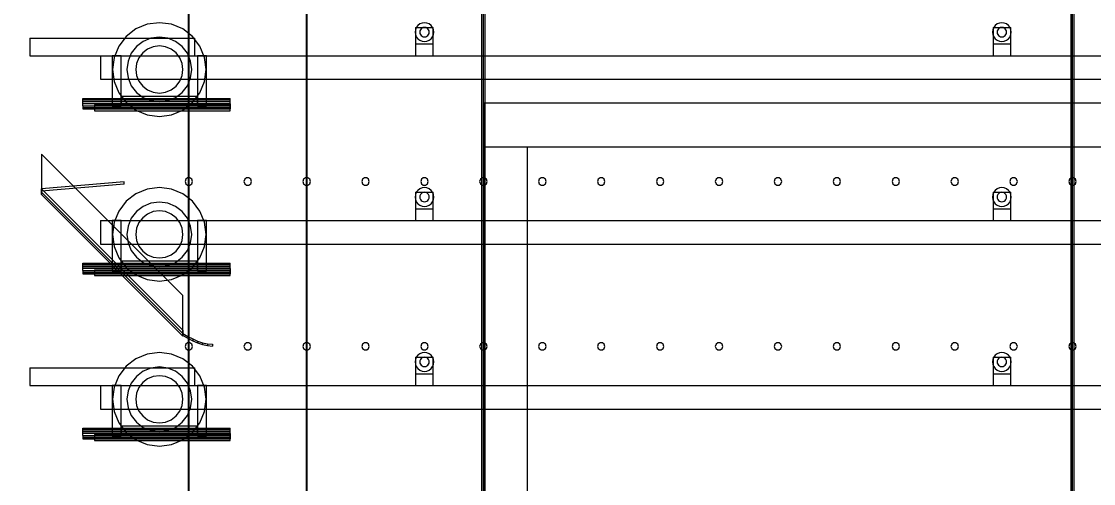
# Model space of a CAD drawing. Header units: millimetres. Extents: x -1970 to 59977, y -50268 to 6837.
# Drawn here: x 39055 to 40875, y 1503 to 2288 of the extents above; entities that cross this region are included whole.
import ezdxf

# ---------------------------------------------------------------- set-up
doc = ezdxf.new("R2010")
doc.units = ezdxf.units.MM
for name, color, linetype, lineweight in [('COTAS_O', 1, 'Continuous', 0), ('COTAS_P', 1, 'Continuous', 0), ('lateral_secador', 7, 'Continuous', 0)]:
    doc.layers.add(name, color=color, linetype=linetype, lineweight=lineweight)
doc.dimstyles.new('R19_100', dxfattribs={"dimtxt": 250, "dimasz": 150, "dimexe": 150, "dimexo": 80, "dimgap": 100, "dimtad": 1, "dimtih": 1, "dimtoh": 1, "dimdsep": 46, "dimcen": 0.09, "dimadec": 0, "dimazin": 0, "dimtfac": 1, "dimtdec": 4, "dimtofl": 0, "dimtmove": 0, "dimatfit": 3, "dimfxl": 1, "dimtolj": 1, "dimtzin": 0, "dimarcsym": 0})

# ---------------------------------------------------------------- blocks, each defined once
blk = doc.blocks.new('*D11')
at = {"layer": 'COTAS_P', "color": 0, "lineweight": -2, "transparency": 16777216}
for p, q in [((39019.3, 3500), (39489.3, 3500)), ((39339.3, 150), (39339.3, 3350)), ((39019.3, 0), (39489.3, 0))]:
    blk.add_line(p, q, dxfattribs=at)
at = {"layer": 'COTAS_P', "color": 0, "transparency": 16777216}
for points in [[(39314.3, 3350), (39364.3, 3350), (39339.3, 3500)], [(39314.3, 150), (39364.3, 150), (39339.3, 0)]]:
    blk.add_solid(points, dxfattribs=at)
at = {"layer": 'Defpoints', "color": 0, "transparency": 16777216}
for p in [(38939.3, 3500), (39339.3, 3500), (38939.3, 0)]:
    blk.add_point(p, dxfattribs=at)
blk = doc.blocks.new('*D23')
at = {"layer": 'COTAS_O', "color": 0, "lineweight": -2, "transparency": 16777216}
for p, q in [((38919.3, 3000), (39689.3, 3000)), ((39539.3, 150), (39539.3, 2850)), ((38919.3, 0), (39689.3, 0))]:
    blk.add_line(p, q, dxfattribs=at)
at = {"layer": 'COTAS_O', "color": 0, "transparency": 16777216}
for points in [[(39514.3, 2850), (39564.3, 2850), (39539.3, 3000)], [(39514.3, 150), (39564.3, 150), (39539.3, 0)]]:
    blk.add_solid(points, dxfattribs=at)
at = {"layer": 'Defpoints', "color": 0, "transparency": 16777216}
for p in [(38839.3, 3000), (39539.3, 3000), (38839.3, 0)]:
    blk.add_point(p, dxfattribs=at)

msp = doc.modelspace()

# ---------------------------------------------------------------- linework, layer by layer
at = {"layer": 'lateral_secador'}
for p, q in [((39836.253, 2925), (39836.253, 60)), ((39839.253, 0), (39839.253, 2925)), ((39842.253, 60), (39842.253, 2925)), ((40836.253, 2925), (40836.253, 60)), ((40839.253, 0), (40839.253, 2925)), ((40842.253, 60), (40842.253, 2925)), ((39249.503, 2275.349), (39233.038, 2262.715)), ((39268.677, 2283.291), (39249.503, 2275.349)), ((39289.253, 2286), (39268.677, 2283.291)), ((39309.829, 2283.291), (39289.253, 2286)), ((39329.003, 2275.349), (39309.829, 2283.291)), ((39345.468, 2262.715), (39329.003, 2275.349)), ((39725.397, 2278), (39723.798, 2274.141)), ((39724.253, 2278), (39754.253, 2278)), ((39724.253, 2278), (39724.253, 2250)), ((39727.939, 2281.314), (39725.397, 2278)), ((39731.253, 2283.856), (39727.939, 2281.314)), ((39735.112, 2285.455), (39731.253, 2283.856)), ((39733.596, 2275.657), (39732.325, 2274)), ((39735.253, 2276.928), (39733.596, 2275.657)), ((39739.253, 2286), (39735.112, 2285.455)), ((39737.182, 2277.727), (39735.253, 2276.928)), ((39739.253, 2278), (39737.182, 2277.727)), ((39743.394, 2285.455), (39739.253, 2286)), ((39741.324, 2277.727), (39739.253, 2278)), ((39743.253, 2276.928), (39741.324, 2277.727)), ((39744.91, 2275.657), (39743.253, 2276.928)), ((39747.253, 2283.856), (39743.394, 2285.455)), ((39746.181, 2274), (39744.91, 2275.657)), ((39750.567, 2281.314), (39747.253, 2283.856)), ((39753.109, 2278), (39750.567, 2281.314)), ((39754.708, 2274.141), (39753.109, 2278)), ((39754.253, 2250), (39754.253, 2278)), ((40705.397, 2278), (40703.798, 2274.141)), ((40704.253, 2278), (40734.253, 2278)), ((40704.253, 2278), (40704.253, 2250)), ((40707.939, 2281.314), (40705.397, 2278)), ((40711.253, 2283.856), (40707.939, 2281.314)), ((40715.112, 2285.455), (40711.253, 2283.856)), ((40713.596, 2275.657), (40712.325, 2274)), ((40715.253, 2276.928), (40713.596, 2275.657)), ((40719.253, 2286), (40715.112, 2285.455)), ((40717.182, 2277.727), (40715.253, 2276.928)), ((40719.253, 2278), (40717.182, 2277.727)), ((40723.394, 2285.455), (40719.253, 2286)), ((40721.324, 2277.727), (40719.253, 2278)), ((40723.253, 2276.928), (40721.324, 2277.727)), ((40724.91, 2275.657), (40723.253, 2276.928)), ((40727.253, 2283.856), (40723.394, 2285.455)), ((40726.181, 2274), (40724.91, 2275.657)), ((40730.567, 2281.314), (40727.253, 2283.856)), ((40733.109, 2278), (40730.567, 2281.314)), ((40734.708, 2274.141), (40733.109, 2278)), ((40734.253, 2250), (40734.253, 2278)), ((39069.253, 2260), (39349.253, 2260)), ((39069.253, 2260), (39069.253, 2230)), ((39233.038, 2262.715), (39220.404, 2246.25)), ((39275.018, 2259.626), (39261.753, 2254.131)), ((39289.253, 2261.5), (39275.018, 2259.626)), ((39303.488, 2259.626), (39289.253, 2261.5)), ((39316.753, 2254.131), (39303.488, 2259.626)), ((39358.102, 2246.25), (39345.468, 2262.715)), ((39349.253, 2230), (39349.253, 2260)), ((39723.798, 2274.141), (39723.253, 2270)), ((39723.253, 2270), (39723.798, 2265.859)), ((39723.798, 2265.859), (39725.397, 2262)), ((39725.397, 2262), (39727.939, 2258.686)), ((39727.939, 2258.686), (39731.253, 2256.144)), ((39731.526, 2272.071), (39731.253, 2270)), ((39731.253, 2270), (39731.526, 2267.929)), ((39732.325, 2274), (39731.526, 2272.071)), ((39731.526, 2267.929), (39732.325, 2266)), ((39732.325, 2266), (39733.596, 2264.343)), ((39733.596, 2264.343), (39735.253, 2263.072)), ((39735.253, 2263.072), (39737.182, 2262.273)), ((39737.182, 2262.273), (39739.253, 2262)), ((39739.253, 2262), (39741.324, 2262.273)), ((39741.324, 2262.273), (39743.253, 2263.072)), ((39743.253, 2263.072), (39744.91, 2264.343)), ((39744.91, 2264.343), (39746.181, 2266)), ((39746.98, 2272.071), (39746.181, 2274)), ((39746.181, 2266), (39746.98, 2267.929)), ((39747.253, 2270), (39746.98, 2272.071)), ((39746.98, 2267.929), (39747.253, 2270)), ((39747.253, 2256.144), (39750.567, 2258.686)), ((39750.567, 2258.686), (39753.109, 2262)), ((39753.109, 2262), (39754.708, 2265.859)), ((39755.253, 2270), (39754.708, 2274.141)), ((39754.708, 2265.859), (39755.253, 2270)), ((40703.798, 2274.141), (40703.253, 2270)), ((40703.253, 2270), (40703.798, 2265.859)), ((40703.798, 2265.859), (40705.397, 2262)), ((40705.397, 2262), (40707.939, 2258.686)), ((40707.939, 2258.686), (40711.253, 2256.144)), ((40711.526, 2272.071), (40711.253, 2270)), ((40711.253, 2270), (40711.526, 2267.929)), ((40712.325, 2274), (40711.526, 2272.071)), ((40711.526, 2267.929), (40712.325, 2266)), ((40712.325, 2266), (40713.596, 2264.343)), ((40713.596, 2264.343), (40715.253, 2263.072)), ((40715.253, 2263.072), (40717.182, 2262.273)), ((40717.182, 2262.273), (40719.253, 2262)), ((40719.253, 2262), (40721.324, 2262.273)), ((40721.324, 2262.273), (40723.253, 2263.072)), ((40723.253, 2263.072), (40724.91, 2264.343)), ((40724.91, 2264.343), (40726.181, 2266)), ((40726.98, 2272.071), (40726.181, 2274)), ((40726.181, 2266), (40726.98, 2267.929)), ((40727.253, 2270), (40726.98, 2272.071)), ((40726.98, 2267.929), (40727.253, 2270)), ((40727.253, 2256.144), (40730.567, 2258.686)), ((40730.567, 2258.686), (40733.109, 2262)), ((40733.109, 2262), (40734.708, 2265.859)), ((40735.253, 2270), (40734.708, 2274.141)), ((40734.708, 2265.859), (40735.253, 2270)), ((39220.404, 2246.25), (39212.462, 2227.076)), ((39250.362, 2245.391), (39241.622, 2234)), ((39261.753, 2254.131), (39250.362, 2245.391)), ((39269.253, 2241.141), (39260.969, 2234.784)), ((39278.9, 2245.137), (39269.253, 2241.141)), ((39289.253, 2246.5), (39278.9, 2245.137)), ((39299.606, 2245.137), (39289.253, 2246.5)), ((39309.253, 2241.141), (39299.606, 2245.137)), ((39317.537, 2234.784), (39309.253, 2241.141)), ((39328.144, 2245.391), (39316.753, 2254.131)), ((39336.884, 2234), (39328.144, 2245.391)), ((39366.044, 2227.076), (39358.102, 2246.25)), ((39724.253, 2250), (39754.253, 2250)), ((39724.253, 2250), (39724.253, 2230)), ((39731.253, 2256.144), (39735.112, 2254.545)), ((39735.112, 2254.545), (39739.253, 2254)), ((39739.253, 2254), (39743.394, 2254.545)), ((39743.394, 2254.545), (39747.253, 2256.144)), ((39754.253, 2230), (39754.253, 2250)), ((40704.253, 2250), (40734.253, 2250)), ((40704.253, 2250), (40704.253, 2230)), ((40711.253, 2256.144), (40715.112, 2254.545)), ((40715.112, 2254.545), (40719.253, 2254)), ((40719.253, 2254), (40723.394, 2254.545)), ((40723.394, 2254.545), (40727.253, 2256.144)), ((40734.253, 2230), (40734.253, 2250)), ((39069.253, 2230), (39349.253, 2230)), ((39189.253, 2230), (58489.253, 2230)), ((39189.253, 2230), (39189.253, 2190)), ((39209.253, 2230.5), (39224.253, 2230.5)), ((39209.253, 2230.5), (39209.253, 2144.5)), ((39212.462, 2227.076), (39209.753, 2206.5)), ((39224.253, 2144.5), (39224.253, 2230.5)), ((39236.127, 2220.735), (39234.253, 2206.5)), ((39241.622, 2234), (39236.127, 2220.735)), ((39254.612, 2226.5), (39250.616, 2216.853)), ((39260.969, 2234.784), (39254.612, 2226.5)), ((39323.894, 2226.5), (39317.537, 2234.784)), ((39327.89, 2216.853), (39323.894, 2226.5)), ((39342.379, 2220.735), (39336.884, 2234)), ((39344.253, 2206.5), (39342.379, 2220.735)), ((39354.253, 2230.5), (39369.253, 2230.5)), ((39354.253, 2230.5), (39354.253, 2144.5)), ((39368.753, 2206.5), (39366.044, 2227.076)), ((39369.253, 2144.5), (39369.253, 2230.5)), ((39724.253, 2230), (39754.253, 2230)), ((40704.253, 2230), (40734.253, 2230)), ((39209.753, 2206.5), (39212.462, 2185.924)), ((39234.253, 2206.5), (39236.127, 2192.265)), ((39250.616, 2216.853), (39249.253, 2206.5)), ((39249.253, 2206.5), (39250.616, 2196.147)), ((39329.253, 2206.5), (39327.89, 2216.853)), ((39327.89, 2196.147), (39329.253, 2206.5)), ((39342.379, 2192.265), (39344.253, 2206.5)), ((39366.044, 2185.924), (39368.753, 2206.5)), ((39189.253, 2190), (58489.253, 2190)), ((39212.462, 2185.924), (39220.404, 2166.75)), ((39236.127, 2192.265), (39241.622, 2179)), ((39250.616, 2196.147), (39254.612, 2186.5)), ((39254.612, 2186.5), (39260.969, 2178.216)), ((39317.537, 2178.216), (39323.894, 2186.5)), ((39323.894, 2186.5), (39327.89, 2196.147)), ((39336.884, 2179), (39342.379, 2192.265)), ((39358.102, 2166.75), (39366.044, 2185.924)), ((39220.404, 2166.75), (39233.038, 2150.285)), ((39241.622, 2179), (39250.362, 2167.609)), ((39250.362, 2167.609), (39261.753, 2158.869)), ((39260.969, 2178.216), (39269.253, 2171.859)), ((39269.253, 2171.859), (39278.9, 2167.863)), ((39278.9, 2167.863), (39289.253, 2166.5)), ((39289.253, 2166.5), (39299.606, 2167.863)), ((39299.606, 2167.863), (39309.253, 2171.859)), ((39309.253, 2171.859), (39317.537, 2178.216)), ((39316.753, 2158.869), (39328.144, 2167.609)), ((39328.144, 2167.609), (39336.884, 2179)), ((39345.468, 2150.285), (39358.102, 2166.75)), ((39159.253, 2156.815), (39159.253, 2157.5)), ((39159.253, 2157.5), (39409.253, 2157.5)), ((39159.253, 2154.864), (39159.253, 2156.815)), ((39159.253, 2156.815), (39409.253, 2156.815)), ((39159.253, 2151.944), (39159.253, 2154.864)), ((39159.253, 2154.864), (39409.253, 2154.864)), ((39159.253, 2148.5), (39159.253, 2151.944)), ((39159.253, 2151.944), (39409.253, 2151.944)), ((39159.253, 2145.056), (39159.253, 2148.5)), ((39409.253, 2148.5), (39159.253, 2148.5)), ((39224.253, 2161.5), (39354.253, 2161.5)), ((39224.253, 2161.5), (39224.253, 2146.5)), ((39233.038, 2150.285), (39249.503, 2137.651)), ((39261.753, 2158.869), (39275.018, 2153.374)), ((39275.018, 2153.374), (39289.253, 2151.5)), ((39289.253, 2151.5), (39303.488, 2153.374)), ((39303.488, 2153.374), (39316.753, 2158.869)), ((39329.003, 2137.651), (39345.468, 2150.285)), ((39354.253, 2146.5), (39354.253, 2161.5)), ((39409.253, 2156.815), (39409.253, 2157.5)), ((39409.253, 2154.864), (39409.253, 2156.815)), ((39409.253, 2151.944), (39409.253, 2154.864)), ((39409.253, 2148.5), (39409.253, 2151.944)), ((39409.253, 2148.5), (39409.253, 2145.056)), ((39839.253, 2150), (42839.253, 2150)), ((39839.253, 2150), (39839.253, 2075)), ((39159.253, 2145.056), (39159.253, 2142.136)), ((39159.253, 2145.056), (39409.253, 2145.056)), ((39159.253, 2142.136), (39159.253, 2140.185)), ((39159.253, 2142.136), (39409.253, 2142.136)), ((39159.253, 2140.185), (39159.253, 2139.5)), ((39159.253, 2140.185), (39409.253, 2140.185)), ((39159.253, 2139.5), (39409.253, 2139.5)), ((39179.253, 2146.5), (39409.253, 2146.5)), ((39179.253, 2146.5), (39179.253, 2136.5)), ((39179.253, 2136.5), (39409.253, 2136.5)), ((39209.253, 2144.5), (39224.253, 2144.5)), ((39224.253, 2146.5), (39354.253, 2146.5)), ((39249.503, 2137.651), (39268.677, 2129.709)), ((39268.677, 2129.709), (39289.253, 2127)), ((39289.253, 2127), (39309.829, 2129.709)), ((39309.829, 2129.709), (39329.003, 2137.651)), ((39354.253, 2144.5), (39369.253, 2144.5)), ((39409.253, 2136.5), (39409.253, 2146.5)), ((39409.253, 2145.056), (39409.253, 2142.136)), ((39409.253, 2142.136), (39409.253, 2140.185)), ((39409.253, 2140.185), (39409.253, 2139.5)), ((39839.253, 2075), (40839.253, 2075)), ((39839.253, 2075), (39839.253, 135)), ((39839.253, 2075), (39914.253, 2075)), ((39839.253, 2075), (42839.253, 2075)), ((39914.253, 135), (39914.253, 2075)), ((40836.253, 2075), (40842.253, 2075)), ((40836.253, 2075), (40836.253, 135)), ((40839.253, 135), (40839.253, 2075)), ((40839.253, 2075), (41839.253, 2075)), ((40842.253, 135), (40842.253, 2075)), ((39329.253, 1823), (39089.253, 2063)), ((39089.253, 2063), (39089.253, 1994)), ((39334.116, 2020.082), (39332.903, 2016.35)), ((39337.291, 2022.389), (39334.116, 2020.082)), ((39341.215, 2022.389), (39337.291, 2022.389)), ((39344.39, 2020.082), (39341.215, 2022.389)), ((39345.603, 2016.35), (39344.39, 2020.082)), ((39434.116, 2020.082), (39432.903, 2016.35)), ((39437.291, 2022.389), (39434.116, 2020.082)), ((39441.215, 2022.389), (39437.291, 2022.389)), ((39444.39, 2020.082), (39441.215, 2022.389)), ((39445.603, 2016.35), (39444.39, 2020.082)), ((39534.116, 2020.082), (39532.903, 2016.35)), ((39537.291, 2022.389), (39534.116, 2020.082)), ((39541.215, 2022.389), (39537.291, 2022.389)), ((39544.39, 2020.082), (39541.215, 2022.389)), ((39545.603, 2016.35), (39544.39, 2020.082)), ((39634.116, 2020.082), (39632.903, 2016.35)), ((39637.291, 2022.389), (39634.116, 2020.082)), ((39641.215, 2022.389), (39637.291, 2022.389)), ((39644.39, 2020.082), (39641.215, 2022.389)), ((39645.603, 2016.35), (39644.39, 2020.082)), ((39734.116, 2020.082), (39732.903, 2016.35)), ((39737.291, 2022.389), (39734.116, 2020.082)), ((39741.215, 2022.389), (39737.291, 2022.389)), ((39744.39, 2020.082), (39741.215, 2022.389)), ((39745.603, 2016.35), (39744.39, 2020.082)), ((39834.116, 2020.082), (39832.903, 2016.35)), ((39837.291, 2022.389), (39834.116, 2020.082)), ((39841.215, 2022.389), (39837.291, 2022.389)), ((39844.39, 2020.082), (39841.215, 2022.389)), ((39845.603, 2016.35), (39844.39, 2020.082)), ((39934.116, 2020.082), (39932.903, 2016.35)), ((39937.291, 2022.389), (39934.116, 2020.082)), ((39941.215, 2022.389), (39937.291, 2022.389)), ((39944.39, 2020.082), (39941.215, 2022.389)), ((39945.603, 2016.35), (39944.39, 2020.082)), ((40034.116, 2020.082), (40032.903, 2016.35)), ((40037.291, 2022.389), (40034.116, 2020.082)), ((40041.215, 2022.389), (40037.291, 2022.389)), ((40044.39, 2020.082), (40041.215, 2022.389)), ((40045.603, 2016.35), (40044.39, 2020.082)), ((40134.116, 2020.082), (40132.903, 2016.35)), ((40137.291, 2022.389), (40134.116, 2020.082)), ((40141.215, 2022.389), (40137.291, 2022.389)), ((40144.39, 2020.082), (40141.215, 2022.389)), ((40145.603, 2016.35), (40144.39, 2020.082)), ((40234.116, 2020.082), (40232.903, 2016.35)), ((40237.291, 2022.389), (40234.116, 2020.082)), ((40241.215, 2022.389), (40237.291, 2022.389)), ((40244.39, 2020.082), (40241.215, 2022.389)), ((40245.603, 2016.35), (40244.39, 2020.082)), ((40334.116, 2020.082), (40332.903, 2016.35)), ((40337.291, 2022.389), (40334.116, 2020.082)), ((40341.215, 2022.389), (40337.291, 2022.389)), ((40344.39, 2020.082), (40341.215, 2022.389)), ((40345.603, 2016.35), (40344.39, 2020.082)), ((40434.116, 2020.082), (40432.903, 2016.35)), ((40437.291, 2022.389), (40434.116, 2020.082)), ((40441.215, 2022.389), (40437.291, 2022.389)), ((40444.39, 2020.082), (40441.215, 2022.389)), ((40445.603, 2016.35), (40444.39, 2020.082)), ((40534.116, 2020.082), (40532.903, 2016.35)), ((40537.291, 2022.389), (40534.116, 2020.082)), ((40541.215, 2022.389), (40537.291, 2022.389)), ((40544.39, 2020.082), (40541.215, 2022.389)), ((40545.603, 2016.35), (40544.39, 2020.082)), ((40634.116, 2020.082), (40632.903, 2016.35)), ((40637.291, 2022.389), (40634.116, 2020.082)), ((40641.215, 2022.389), (40637.291, 2022.389)), ((40644.39, 2020.082), (40641.215, 2022.389)), ((40645.603, 2016.35), (40644.39, 2020.082)), ((40734.116, 2020.082), (40732.903, 2016.35)), ((40737.291, 2022.389), (40734.116, 2020.082)), ((40741.215, 2022.389), (40737.291, 2022.389)), ((40744.39, 2020.082), (40741.215, 2022.389)), ((40745.603, 2016.35), (40744.39, 2020.082)), ((40834.116, 2020.082), (40832.903, 2016.35)), ((40837.291, 2022.389), (40834.116, 2020.082)), ((40841.215, 2022.389), (40837.291, 2022.389)), ((40844.39, 2020.082), (40841.215, 2022.389)), ((40845.603, 2016.35), (40844.39, 2020.082)), ((39229.253, 2016), (39089.253, 2004)), ((39229.253, 2012), (39089.253, 2000)), ((39089.253, 2004), (39329.253, 1764)), ((39089.253, 1998), (39089.253, 2004)), ((39089.253, 2004), (39089.253, 2000)), ((39229.253, 2012), (39229.253, 2016)), ((39268.677, 2003.291), (39249.503, 1995.349)), ((39289.253, 2006), (39268.677, 2003.291)), ((39309.829, 2003.291), (39289.253, 2006)), ((39329.003, 1995.349), (39309.829, 2003.291)), ((39332.903, 2016.35), (39334.116, 2012.618)), ((39334.116, 2012.618), (39337.291, 2010.311)), ((39337.291, 2010.311), (39341.215, 2010.311)), ((39341.215, 2010.311), (39344.39, 2012.618)), ((39344.39, 2012.618), (39345.603, 2016.35)), ((39432.903, 2016.35), (39434.116, 2012.618)), ((39434.116, 2012.618), (39437.291, 2010.311)), ((39437.291, 2010.311), (39441.215, 2010.311)), ((39441.215, 2010.311), (39444.39, 2012.618)), ((39444.39, 2012.618), (39445.603, 2016.35)), ((39532.903, 2016.35), (39534.116, 2012.618)), ((39534.116, 2012.618), (39537.291, 2010.311)), ((39537.291, 2010.311), (39541.215, 2010.311)), ((39541.215, 2010.311), (39544.39, 2012.618)), ((39544.39, 2012.618), (39545.603, 2016.35)), ((39632.903, 2016.35), (39634.116, 2012.618)), ((39634.116, 2012.618), (39637.291, 2010.311)), ((39637.291, 2010.311), (39641.215, 2010.311)), ((39641.215, 2010.311), (39644.39, 2012.618)), ((39644.39, 2012.618), (39645.603, 2016.35)), ((39731.253, 2003.856), (39727.939, 2001.314)), ((39735.112, 2005.455), (39731.253, 2003.856)), ((39732.903, 2016.35), (39734.116, 2012.618)), ((39734.116, 2012.618), (39737.291, 2010.311)), ((39739.253, 2006), (39735.112, 2005.455)), ((39737.291, 2010.311), (39741.215, 2010.311)), ((39743.394, 2005.455), (39739.253, 2006)), ((39741.215, 2010.311), (39744.39, 2012.618)), ((39747.253, 2003.856), (39743.394, 2005.455)), ((39744.39, 2012.618), (39745.603, 2016.35)), ((39750.567, 2001.314), (39747.253, 2003.856)), ((39832.903, 2016.35), (39834.116, 2012.618)), ((39834.116, 2012.618), (39837.291, 2010.311)), ((39837.291, 2010.311), (39841.215, 2010.311)), ((39841.215, 2010.311), (39844.39, 2012.618)), ((39844.39, 2012.618), (39845.603, 2016.35)), ((39932.903, 2016.35), (39934.116, 2012.618)), ((39934.116, 2012.618), (39937.291, 2010.311)), ((39937.291, 2010.311), (39941.215, 2010.311)), ((39941.215, 2010.311), (39944.39, 2012.618)), ((39944.39, 2012.618), (39945.603, 2016.35)), ((40032.903, 2016.35), (40034.116, 2012.618)), ((40034.116, 2012.618), (40037.291, 2010.311)), ((40037.291, 2010.311), (40041.215, 2010.311)), ((40041.215, 2010.311), (40044.39, 2012.618)), ((40044.39, 2012.618), (40045.603, 2016.35)), ((40132.903, 2016.35), (40134.116, 2012.618)), ((40134.116, 2012.618), (40137.291, 2010.311)), ((40137.291, 2010.311), (40141.215, 2010.311)), ((40141.215, 2010.311), (40144.39, 2012.618)), ((40144.39, 2012.618), (40145.603, 2016.35)), ((40232.903, 2016.35), (40234.116, 2012.618)), ((40234.116, 2012.618), (40237.291, 2010.311)), ((40237.291, 2010.311), (40241.215, 2010.311)), ((40241.215, 2010.311), (40244.39, 2012.618)), ((40244.39, 2012.618), (40245.603, 2016.35)), ((40332.903, 2016.35), (40334.116, 2012.618)), ((40334.116, 2012.618), (40337.291, 2010.311)), ((40337.291, 2010.311), (40341.215, 2010.311)), ((40341.215, 2010.311), (40344.39, 2012.618)), ((40344.39, 2012.618), (40345.603, 2016.35)), ((40432.903, 2016.35), (40434.116, 2012.618)), ((40434.116, 2012.618), (40437.291, 2010.311)), ((40437.291, 2010.311), (40441.215, 2010.311)), ((40441.215, 2010.311), (40444.39, 2012.618)), ((40444.39, 2012.618), (40445.603, 2016.35)), ((40532.903, 2016.35), (40534.116, 2012.618)), ((40534.116, 2012.618), (40537.291, 2010.311)), ((40537.291, 2010.311), (40541.215, 2010.311)), ((40541.215, 2010.311), (40544.39, 2012.618)), ((40544.39, 2012.618), (40545.603, 2016.35)), ((40632.903, 2016.35), (40634.116, 2012.618)), ((40634.116, 2012.618), (40637.291, 2010.311)), ((40637.291, 2010.311), (40641.215, 2010.311)), ((40641.215, 2010.311), (40644.39, 2012.618)), ((40644.39, 2012.618), (40645.603, 2016.35)), ((40711.253, 2003.856), (40707.939, 2001.314)), ((40715.112, 2005.455), (40711.253, 2003.856)), ((40719.253, 2006), (40715.112, 2005.455)), ((40723.394, 2005.455), (40719.253, 2006)), ((40727.253, 2003.856), (40723.394, 2005.455)), ((40730.567, 2001.314), (40727.253, 2003.856)), ((40732.903, 2016.35), (40734.116, 2012.618)), ((40734.116, 2012.618), (40737.291, 2010.311)), ((40737.291, 2010.311), (40741.215, 2010.311)), ((40741.215, 2010.311), (40744.39, 2012.618)), ((40744.39, 2012.618), (40745.603, 2016.35)), ((40832.903, 2016.35), (40834.116, 2012.618)), ((40834.116, 2012.618), (40837.291, 2010.311)), ((40837.291, 2010.311), (40841.215, 2010.311)), ((40841.215, 2010.311), (40844.39, 2012.618)), ((40844.39, 2012.618), (40845.603, 2016.35)), ((39089.253, 1998), (39329.253, 1758)), ((39089.253, 1994), (39089.253, 1998)), ((39089.253, 1994), (39329.253, 1754)), ((39249.503, 1995.349), (39233.038, 1982.715)), ((39345.468, 1982.715), (39329.003, 1995.349)), ((39723.798, 1994.141), (39723.253, 1990)), ((39723.253, 1990), (39723.798, 1985.859)), ((39725.397, 1998), (39723.798, 1994.141)), ((39723.798, 1985.859), (39725.397, 1982)), ((39724.253, 1998), (39754.253, 1998)), ((39724.253, 1998), (39724.253, 1970)), ((39727.939, 2001.314), (39725.397, 1998)), ((39731.526, 1992.071), (39731.253, 1990)), ((39731.253, 1990), (39731.526, 1987.929)), ((39732.325, 1994), (39731.526, 1992.071)), ((39731.526, 1987.929), (39732.325, 1986)), ((39733.596, 1995.657), (39732.325, 1994)), ((39732.325, 1986), (39733.596, 1984.343)), ((39735.253, 1996.928), (39733.596, 1995.657)), ((39733.596, 1984.343), (39735.253, 1983.072)), ((39737.182, 1997.727), (39735.253, 1996.928)), ((39739.253, 1998), (39737.182, 1997.727)), ((39741.324, 1997.727), (39739.253, 1998)), ((39743.253, 1996.928), (39741.324, 1997.727)), ((39744.91, 1995.657), (39743.253, 1996.928)), ((39743.253, 1983.072), (39744.91, 1984.343)), ((39746.181, 1994), (39744.91, 1995.657)), ((39744.91, 1984.343), (39746.181, 1986)), ((39746.98, 1992.071), (39746.181, 1994)), ((39746.181, 1986), (39746.98, 1987.929)), ((39747.253, 1990), (39746.98, 1992.071)), ((39746.98, 1987.929), (39747.253, 1990)), ((39753.109, 1998), (39750.567, 2001.314)), ((39754.708, 1994.141), (39753.109, 1998)), ((39753.109, 1982), (39754.708, 1985.859)), ((39754.253, 1970), (39754.253, 1998)), ((39755.253, 1990), (39754.708, 1994.141)), ((39754.708, 1985.859), (39755.253, 1990)), ((40703.798, 1994.141), (40703.253, 1990)), ((40703.253, 1990), (40703.798, 1985.859)), ((40705.397, 1998), (40703.798, 1994.141)), ((40703.798, 1985.859), (40705.397, 1982)), ((40704.253, 1998), (40734.253, 1998)), ((40704.253, 1998), (40704.253, 1970)), ((40707.939, 2001.314), (40705.397, 1998)), ((40711.526, 1992.071), (40711.253, 1990)), ((40711.253, 1990), (40711.526, 1987.929)), ((40712.325, 1994), (40711.526, 1992.071)), ((40711.526, 1987.929), (40712.325, 1986)), ((40713.596, 1995.657), (40712.325, 1994)), ((40712.325, 1986), (40713.596, 1984.343)), ((40715.253, 1996.928), (40713.596, 1995.657)), ((40713.596, 1984.343), (40715.253, 1983.072)), ((40717.182, 1997.727), (40715.253, 1996.928)), ((40719.253, 1998), (40717.182, 1997.727)), ((40721.324, 1997.727), (40719.253, 1998)), ((40723.253, 1996.928), (40721.324, 1997.727)), ((40724.91, 1995.657), (40723.253, 1996.928)), ((40723.253, 1983.072), (40724.91, 1984.343)), ((40726.181, 1994), (40724.91, 1995.657)), ((40724.91, 1984.343), (40726.181, 1986)), ((40726.98, 1992.071), (40726.181, 1994)), ((40726.181, 1986), (40726.98, 1987.929)), ((40727.253, 1990), (40726.98, 1992.071)), ((40726.98, 1987.929), (40727.253, 1990)), ((40733.109, 1998), (40730.567, 2001.314)), ((40734.708, 1994.141), (40733.109, 1998)), ((40733.109, 1982), (40734.708, 1985.859)), ((40734.253, 1970), (40734.253, 1998)), ((40735.253, 1990), (40734.708, 1994.141)), ((40734.708, 1985.859), (40735.253, 1990)), ((39220.404, 1966.25), (39212.462, 1947.076)), ((39233.038, 1982.715), (39220.404, 1966.25)), ((39250.362, 1965.391), (39241.622, 1954)), ((39261.753, 1974.131), (39250.362, 1965.391)), ((39275.018, 1979.626), (39261.753, 1974.131)), ((39289.253, 1981.5), (39275.018, 1979.626)), ((39289.253, 1966.5), (39278.9, 1965.137)), ((39303.488, 1979.626), (39289.253, 1981.5)), ((39299.606, 1965.137), (39289.253, 1966.5)), ((39316.753, 1974.131), (39303.488, 1979.626)), ((39328.144, 1965.391), (39316.753, 1974.131)), ((39336.884, 1954), (39328.144, 1965.391)), ((39358.102, 1966.25), (39345.468, 1982.715)), ((39366.044, 1947.076), (39358.102, 1966.25)), ((39724.253, 1970), (39754.253, 1970)), ((39724.253, 1970), (39724.253, 1950)), ((39725.397, 1982), (39727.939, 1978.686)), ((39727.939, 1978.686), (39731.253, 1976.144)), ((39731.253, 1976.144), (39735.112, 1974.545)), ((39735.112, 1974.545), (39739.253, 1974)), ((39735.253, 1983.072), (39737.182, 1982.273)), ((39737.182, 1982.273), (39739.253, 1982)), ((39739.253, 1982), (39741.324, 1982.273)), ((39739.253, 1974), (39743.394, 1974.545)), ((39741.324, 1982.273), (39743.253, 1983.072)), ((39743.394, 1974.545), (39747.253, 1976.144)), ((39747.253, 1976.144), (39750.567, 1978.686)), ((39750.567, 1978.686), (39753.109, 1982)), ((39754.253, 1950), (39754.253, 1970)), ((40704.253, 1970), (40734.253, 1970)), ((40704.253, 1970), (40704.253, 1950)), ((40705.397, 1982), (40707.939, 1978.686)), ((40707.939, 1978.686), (40711.253, 1976.144)), ((40711.253, 1976.144), (40715.112, 1974.545)), ((40715.112, 1974.545), (40719.253, 1974)), ((40715.253, 1983.072), (40717.182, 1982.273)), ((40717.182, 1982.273), (40719.253, 1982)), ((40719.253, 1982), (40721.324, 1982.273)), ((40719.253, 1974), (40723.394, 1974.545)), ((40721.324, 1982.273), (40723.253, 1983.072)), ((40723.394, 1974.545), (40727.253, 1976.144)), ((40727.253, 1976.144), (40730.567, 1978.686)), ((40730.567, 1978.686), (40733.109, 1982)), ((40734.253, 1950), (40734.253, 1970)), ((39189.253, 1950), (58489.253, 1950)), ((39189.253, 1950), (39189.253, 1910)), ((39209.253, 1950.5), (39224.253, 1950.5)), ((39209.253, 1950.5), (39209.253, 1864.5)), ((39224.253, 1864.5), (39224.253, 1950.5)), ((39241.622, 1954), (39236.127, 1940.735)), ((39260.969, 1954.784), (39254.612, 1946.5)), ((39269.253, 1961.141), (39260.969, 1954.784)), ((39278.9, 1965.137), (39269.253, 1961.141)), ((39309.253, 1961.141), (39299.606, 1965.137)), ((39317.537, 1954.784), (39309.253, 1961.141)), ((39323.894, 1946.5), (39317.537, 1954.784)), ((39342.379, 1940.735), (39336.884, 1954)), ((39354.253, 1950.5), (39369.253, 1950.5)), ((39354.253, 1950.5), (39354.253, 1864.5)), ((39369.253, 1864.5), (39369.253, 1950.5)), ((39724.253, 1950), (39754.253, 1950)), ((40704.253, 1950), (40734.253, 1950)), ((39212.462, 1947.076), (39209.753, 1926.5)), ((39236.127, 1940.735), (39234.253, 1926.5)), ((39250.616, 1936.853), (39249.253, 1926.5)), ((39254.612, 1946.5), (39250.616, 1936.853)), ((39327.89, 1936.853), (39323.894, 1946.5)), ((39329.253, 1926.5), (39327.89, 1936.853)), ((39344.253, 1926.5), (39342.379, 1940.735)), ((39368.753, 1926.5), (39366.044, 1947.076)), ((39209.753, 1926.5), (39212.462, 1905.924)), ((39234.253, 1926.5), (39236.127, 1912.265)), ((39236.127, 1912.265), (39241.622, 1899)), ((39249.253, 1926.5), (39250.616, 1916.147)), ((39250.616, 1916.147), (39254.612, 1906.5)), ((39323.894, 1906.5), (39327.89, 1916.147)), ((39327.89, 1916.147), (39329.253, 1926.5)), ((39336.884, 1899), (39342.379, 1912.265)), ((39342.379, 1912.265), (39344.253, 1926.5)), ((39366.044, 1905.924), (39368.753, 1926.5)), ((39189.253, 1910), (58489.253, 1910)), ((39212.462, 1905.924), (39220.404, 1886.75)), ((39241.622, 1899), (39250.362, 1887.609)), ((39254.612, 1906.5), (39260.969, 1898.216)), ((39260.969, 1898.216), (39269.253, 1891.859)), ((39309.253, 1891.859), (39317.537, 1898.216)), ((39317.537, 1898.216), (39323.894, 1906.5)), ((39328.144, 1887.609), (39336.884, 1899)), ((39358.102, 1886.75), (39366.044, 1905.924)), ((39159.253, 1876.815), (39159.253, 1877.5)), ((39159.253, 1877.5), (39409.253, 1877.5)), ((39159.253, 1874.864), (39159.253, 1876.815)), ((39159.253, 1876.815), (39409.253, 1876.815)), ((39159.253, 1871.944), (39159.253, 1874.864)), ((39159.253, 1874.864), (39409.253, 1874.864)), ((39220.404, 1886.75), (39233.038, 1870.285)), ((39224.253, 1881.5), (39354.253, 1881.5)), ((39224.253, 1881.5), (39224.253, 1866.5)), ((39250.362, 1887.609), (39261.753, 1878.869)), ((39261.753, 1878.869), (39275.018, 1873.374)), ((39269.253, 1891.859), (39278.9, 1887.863)), ((39278.9, 1887.863), (39289.253, 1886.5)), ((39289.253, 1886.5), (39299.606, 1887.863)), ((39299.606, 1887.863), (39309.253, 1891.859)), ((39303.488, 1873.374), (39316.753, 1878.869)), ((39316.753, 1878.869), (39328.144, 1887.609)), ((39345.468, 1870.285), (39358.102, 1886.75)), ((39354.253, 1866.5), (39354.253, 1881.5)), ((39409.253, 1876.815), (39409.253, 1877.5)), ((39409.253, 1874.864), (39409.253, 1876.815)), ((39409.253, 1871.944), (39409.253, 1874.864)), ((39159.253, 1868.5), (39159.253, 1871.944)), ((39159.253, 1871.944), (39409.253, 1871.944)), ((39159.253, 1865.056), (39159.253, 1868.5)), ((39409.253, 1868.5), (39159.253, 1868.5)), ((39159.253, 1865.056), (39159.253, 1862.136)), ((39159.253, 1865.056), (39409.253, 1865.056)), ((39159.253, 1862.136), (39159.253, 1860.185)), ((39159.253, 1862.136), (39409.253, 1862.136)), ((39159.253, 1860.185), (39159.253, 1859.5)), ((39159.253, 1860.185), (39409.253, 1860.185)), ((39159.253, 1859.5), (39409.253, 1859.5)), ((39179.253, 1866.5), (39409.253, 1866.5)), ((39179.253, 1866.5), (39179.253, 1856.5)), ((39179.253, 1856.5), (39409.253, 1856.5)), ((39209.253, 1864.5), (39224.253, 1864.5)), ((39224.253, 1866.5), (39354.253, 1866.5)), ((39233.038, 1870.285), (39249.503, 1857.651)), ((39249.503, 1857.651), (39268.677, 1849.709)), ((39275.018, 1873.374), (39289.253, 1871.5)), ((39289.253, 1871.5), (39303.488, 1873.374)), ((39309.829, 1849.709), (39329.003, 1857.651)), ((39329.003, 1857.651), (39345.468, 1870.285)), ((39354.253, 1864.5), (39369.253, 1864.5)), ((39409.253, 1868.5), (39409.253, 1871.944)), ((39409.253, 1868.5), (39409.253, 1865.056)), ((39409.253, 1856.5), (39409.253, 1866.5)), ((39409.253, 1865.056), (39409.253, 1862.136)), ((39409.253, 1862.136), (39409.253, 1860.185)), ((39409.253, 1860.185), (39409.253, 1859.5)), ((39268.677, 1849.709), (39289.253, 1847)), ((39289.253, 1847), (39309.829, 1849.709)), ((39329.253, 1754), (39329.253, 1823)), ((39329.253, 1764), (39329.253, 1758)), ((39329.253, 1758), (39329.253, 1754)), ((39329.253, 1758), (39337.586, 1753.341)), ((39329.253, 1755), (39329.253, 1758)), ((39329.253, 1755), (39337.586, 1750.341)), ((39337.586, 1753.341), (39337.586, 1750.341)), ((39337.586, 1753.341), (39345.92, 1749)), ((39337.586, 1750.341), (39345.92, 1746)), ((39345.92, 1749), (39345.92, 1746)), ((39345.92, 1749), (39354.253, 1745.272)), ((39334.116, 1740.082), (39332.903, 1736.35)), ((39332.903, 1736.35), (39334.116, 1732.618)), ((39337.291, 1742.389), (39334.116, 1740.082)), ((39334.116, 1732.618), (39337.291, 1730.311)), ((39341.215, 1742.389), (39337.291, 1742.389)), ((39337.291, 1730.311), (39341.215, 1730.311)), ((39344.39, 1740.082), (39341.215, 1742.389)), ((39341.215, 1730.311), (39344.39, 1732.618)), ((39345.603, 1736.35), (39344.39, 1740.082)), ((39344.39, 1732.618), (39345.603, 1736.35)), ((39345.92, 1746), (39354.253, 1742.272)), ((39354.253, 1745.272), (39354.253, 1742.272)), ((39354.253, 1745.272), (39362.586, 1742.412)), ((39354.253, 1742.272), (39362.586, 1739.412)), ((39362.586, 1742.412), (39362.586, 1739.412)), ((39362.586, 1742.412), (39370.92, 1740.613)), ((39362.586, 1739.412), (39370.92, 1737.613)), ((39370.92, 1740.613), (39370.92, 1737.613)), ((39370.92, 1740.613), (39379.253, 1740)), ((39370.92, 1737.613), (39379.253, 1737)), ((39379.253, 1740), (39379.253, 1737)), ((39434.116, 1740.082), (39432.903, 1736.35)), ((39432.903, 1736.35), (39434.116, 1732.618)), ((39437.291, 1742.389), (39434.116, 1740.082)), ((39434.116, 1732.618), (39437.291, 1730.311)), ((39441.215, 1742.389), (39437.291, 1742.389)), ((39437.291, 1730.311), (39441.215, 1730.311)), ((39444.39, 1740.082), (39441.215, 1742.389)), ((39441.215, 1730.311), (39444.39, 1732.618)), ((39445.603, 1736.35), (39444.39, 1740.082)), ((39444.39, 1732.618), (39445.603, 1736.35)), ((39534.116, 1740.082), (39532.903, 1736.35)), ((39532.903, 1736.35), (39534.116, 1732.618)), ((39537.291, 1742.389), (39534.116, 1740.082)), ((39534.116, 1732.618), (39537.291, 1730.311)), ((39541.215, 1742.389), (39537.291, 1742.389)), ((39537.291, 1730.311), (39541.215, 1730.311)), ((39544.39, 1740.082), (39541.215, 1742.389)), ((39541.215, 1730.311), (39544.39, 1732.618)), ((39545.603, 1736.35), (39544.39, 1740.082)), ((39544.39, 1732.618), (39545.603, 1736.35)), ((39634.116, 1740.082), (39632.903, 1736.35)), ((39632.903, 1736.35), (39634.116, 1732.618)), ((39637.291, 1742.389), (39634.116, 1740.082)), ((39634.116, 1732.618), (39637.291, 1730.311)), ((39641.215, 1742.389), (39637.291, 1742.389)), ((39637.291, 1730.311), (39641.215, 1730.311)), ((39644.39, 1740.082), (39641.215, 1742.389)), ((39641.215, 1730.311), (39644.39, 1732.618)), ((39645.603, 1736.35), (39644.39, 1740.082)), ((39644.39, 1732.618), (39645.603, 1736.35)), ((39734.116, 1740.082), (39732.903, 1736.35)), ((39732.903, 1736.35), (39734.116, 1732.618)), ((39737.291, 1742.389), (39734.116, 1740.082)), ((39734.116, 1732.618), (39737.291, 1730.311)), ((39741.215, 1742.389), (39737.291, 1742.389)), ((39737.291, 1730.311), (39741.215, 1730.311)), ((39744.39, 1740.082), (39741.215, 1742.389)), ((39741.215, 1730.311), (39744.39, 1732.618)), ((39745.603, 1736.35), (39744.39, 1740.082)), ((39744.39, 1732.618), (39745.603, 1736.35)), ((39834.116, 1740.082), (39832.903, 1736.35)), ((39832.903, 1736.35), (39834.116, 1732.618)), ((39837.291, 1742.389), (39834.116, 1740.082)), ((39834.116, 1732.618), (39837.291, 1730.311)), ((39841.215, 1742.389), (39837.291, 1742.389)), ((39837.291, 1730.311), (39841.215, 1730.311)), ((39844.39, 1740.082), (39841.215, 1742.389)), ((39841.215, 1730.311), (39844.39, 1732.618)), ((39845.603, 1736.35), (39844.39, 1740.082)), ((39844.39, 1732.618), (39845.603, 1736.35)), ((39934.116, 1740.082), (39932.903, 1736.35)), ((39932.903, 1736.35), (39934.116, 1732.618)), ((39937.291, 1742.389), (39934.116, 1740.082)), ((39934.116, 1732.618), (39937.291, 1730.311)), ((39941.215, 1742.389), (39937.291, 1742.389)), ((39937.291, 1730.311), (39941.215, 1730.311)), ((39944.39, 1740.082), (39941.215, 1742.389)), ((39941.215, 1730.311), (39944.39, 1732.618)), ((39945.603, 1736.35), (39944.39, 1740.082)), ((39944.39, 1732.618), (39945.603, 1736.35)), ((40034.116, 1740.082), (40032.903, 1736.35)), ((40032.903, 1736.35), (40034.116, 1732.618)), ((40037.291, 1742.389), (40034.116, 1740.082)), ((40034.116, 1732.618), (40037.291, 1730.311)), ((40041.215, 1742.389), (40037.291, 1742.389)), ((40037.291, 1730.311), (40041.215, 1730.311)), ((40044.39, 1740.082), (40041.215, 1742.389)), ((40041.215, 1730.311), (40044.39, 1732.618)), ((40045.603, 1736.35), (40044.39, 1740.082)), ((40044.39, 1732.618), (40045.603, 1736.35)), ((40134.116, 1740.082), (40132.903, 1736.35)), ((40132.903, 1736.35), (40134.116, 1732.618)), ((40137.291, 1742.389), (40134.116, 1740.082)), ((40134.116, 1732.618), (40137.291, 1730.311)), ((40141.215, 1742.389), (40137.291, 1742.389)), ((40137.291, 1730.311), (40141.215, 1730.311)), ((40144.39, 1740.082), (40141.215, 1742.389)), ((40141.215, 1730.311), (40144.39, 1732.618)), ((40145.603, 1736.35), (40144.39, 1740.082)), ((40144.39, 1732.618), (40145.603, 1736.35)), ((40234.116, 1740.082), (40232.903, 1736.35)), ((40232.903, 1736.35), (40234.116, 1732.618)), ((40237.291, 1742.389), (40234.116, 1740.082)), ((40234.116, 1732.618), (40237.291, 1730.311)), ((40241.215, 1742.389), (40237.291, 1742.389)), ((40237.291, 1730.311), (40241.215, 1730.311)), ((40244.39, 1740.082), (40241.215, 1742.389)), ((40241.215, 1730.311), (40244.39, 1732.618)), ((40245.603, 1736.35), (40244.39, 1740.082)), ((40244.39, 1732.618), (40245.603, 1736.35)), ((40334.116, 1740.082), (40332.903, 1736.35)), ((40332.903, 1736.35), (40334.116, 1732.618)), ((40337.291, 1742.389), (40334.116, 1740.082)), ((40334.116, 1732.618), (40337.291, 1730.311)), ((40341.215, 1742.389), (40337.291, 1742.389)), ((40337.291, 1730.311), (40341.215, 1730.311)), ((40344.39, 1740.082), (40341.215, 1742.389)), ((40341.215, 1730.311), (40344.39, 1732.618)), ((40345.603, 1736.35), (40344.39, 1740.082)), ((40344.39, 1732.618), (40345.603, 1736.35)), ((40434.116, 1740.082), (40432.903, 1736.35)), ((40432.903, 1736.35), (40434.116, 1732.618)), ((40437.291, 1742.389), (40434.116, 1740.082)), ((40434.116, 1732.618), (40437.291, 1730.311)), ((40441.215, 1742.389), (40437.291, 1742.389)), ((40437.291, 1730.311), (40441.215, 1730.311)), ((40444.39, 1740.082), (40441.215, 1742.389)), ((40441.215, 1730.311), (40444.39, 1732.618)), ((40445.603, 1736.35), (40444.39, 1740.082)), ((40444.39, 1732.618), (40445.603, 1736.35)), ((40534.116, 1740.082), (40532.903, 1736.35)), ((40532.903, 1736.35), (40534.116, 1732.618)), ((40537.291, 1742.389), (40534.116, 1740.082)), ((40534.116, 1732.618), (40537.291, 1730.311)), ((40541.215, 1742.389), (40537.291, 1742.389)), ((40537.291, 1730.311), (40541.215, 1730.311)), ((40544.39, 1740.082), (40541.215, 1742.389)), ((40541.215, 1730.311), (40544.39, 1732.618)), ((40545.603, 1736.35), (40544.39, 1740.082)), ((40544.39, 1732.618), (40545.603, 1736.35)), ((40634.116, 1740.082), (40632.903, 1736.35)), ((40632.903, 1736.35), (40634.116, 1732.618)), ((40637.291, 1742.389), (40634.116, 1740.082)), ((40634.116, 1732.618), (40637.291, 1730.311)), ((40641.215, 1742.389), (40637.291, 1742.389)), ((40637.291, 1730.311), (40641.215, 1730.311)), ((40644.39, 1740.082), (40641.215, 1742.389)), ((40641.215, 1730.311), (40644.39, 1732.618)), ((40645.603, 1736.35), (40644.39, 1740.082)), ((40644.39, 1732.618), (40645.603, 1736.35)), ((40734.116, 1740.082), (40732.903, 1736.35)), ((40732.903, 1736.35), (40734.116, 1732.618)), ((40737.291, 1742.389), (40734.116, 1740.082)), ((40734.116, 1732.618), (40737.291, 1730.311)), ((40741.215, 1742.389), (40737.291, 1742.389)), ((40737.291, 1730.311), (40741.215, 1730.311)), ((40744.39, 1740.082), (40741.215, 1742.389)), ((40741.215, 1730.311), (40744.39, 1732.618)), ((40745.603, 1736.35), (40744.39, 1740.082)), ((40744.39, 1732.618), (40745.603, 1736.35)), ((40834.116, 1740.082), (40832.903, 1736.35)), ((40832.903, 1736.35), (40834.116, 1732.618)), ((40837.291, 1742.389), (40834.116, 1740.082)), ((40834.116, 1732.618), (40837.291, 1730.311)), ((40841.215, 1742.389), (40837.291, 1742.389)), ((40837.291, 1730.311), (40841.215, 1730.311)), ((40844.39, 1740.082), (40841.215, 1742.389)), ((40841.215, 1730.311), (40844.39, 1732.618)), ((40845.603, 1736.35), (40844.39, 1740.082)), ((40844.39, 1732.618), (40845.603, 1736.35)), ((39249.503, 1715.349), (39233.038, 1702.715)), ((39268.677, 1723.291), (39249.503, 1715.349)), ((39289.253, 1726), (39268.677, 1723.291)), ((39309.829, 1723.291), (39289.253, 1726)), ((39329.003, 1715.349), (39309.829, 1723.291)), ((39345.468, 1702.715), (39329.003, 1715.349)), ((39723.798, 1714.141), (39723.253, 1710)), ((39725.397, 1718), (39723.798, 1714.141)), ((39724.253, 1718), (39754.253, 1718)), ((39724.253, 1718), (39724.253, 1690)), ((39727.939, 1721.314), (39725.397, 1718)), ((39731.253, 1723.856), (39727.939, 1721.314)), ((39735.112, 1725.455), (39731.253, 1723.856)), ((39731.526, 1712.071), (39731.253, 1710)), ((39732.325, 1714), (39731.526, 1712.071)), ((39733.596, 1715.657), (39732.325, 1714)), ((39735.253, 1716.928), (39733.596, 1715.657)), ((39739.253, 1726), (39735.112, 1725.455)), ((39737.182, 1717.727), (39735.253, 1716.928)), ((39739.253, 1718), (39737.182, 1717.727)), ((39743.394, 1725.455), (39739.253, 1726)), ((39741.324, 1717.727), (39739.253, 1718)), ((39743.253, 1716.928), (39741.324, 1717.727)), ((39744.91, 1715.657), (39743.253, 1716.928)), ((39747.253, 1723.856), (39743.394, 1725.455)), ((39746.181, 1714), (39744.91, 1715.657)), ((39746.98, 1712.071), (39746.181, 1714)), ((39747.253, 1710), (39746.98, 1712.071)), ((39750.567, 1721.314), (39747.253, 1723.856)), ((39753.109, 1718), (39750.567, 1721.314)), ((39754.708, 1714.141), (39753.109, 1718)), ((39754.253, 1690), (39754.253, 1718)), ((39755.253, 1710), (39754.708, 1714.141)), ((40703.798, 1714.141), (40703.253, 1710)), ((40705.397, 1718), (40703.798, 1714.141)), ((40704.253, 1718), (40734.253, 1718)), ((40704.253, 1718), (40704.253, 1690)), ((40707.939, 1721.314), (40705.397, 1718)), ((40711.253, 1723.856), (40707.939, 1721.314)), ((40715.112, 1725.455), (40711.253, 1723.856)), ((40711.526, 1712.071), (40711.253, 1710)), ((40712.325, 1714), (40711.526, 1712.071)), ((40713.596, 1715.657), (40712.325, 1714)), ((40715.253, 1716.928), (40713.596, 1715.657)), ((40719.253, 1726), (40715.112, 1725.455)), ((40717.182, 1717.727), (40715.253, 1716.928)), ((40719.253, 1718), (40717.182, 1717.727)), ((40723.394, 1725.455), (40719.253, 1726)), ((40721.324, 1717.727), (40719.253, 1718)), ((40723.253, 1716.928), (40721.324, 1717.727)), ((40724.91, 1715.657), (40723.253, 1716.928)), ((40727.253, 1723.856), (40723.394, 1725.455)), ((40726.181, 1714), (40724.91, 1715.657)), ((40726.98, 1712.071), (40726.181, 1714)), ((40727.253, 1710), (40726.98, 1712.071)), ((40730.567, 1721.314), (40727.253, 1723.856)), ((40733.109, 1718), (40730.567, 1721.314)), ((40734.708, 1714.141), (40733.109, 1718)), ((40734.253, 1690), (40734.253, 1718)), ((40735.253, 1710), (40734.708, 1714.141)), ((39069.253, 1700), (39349.253, 1700)), ((39069.253, 1700), (39069.253, 1670)), ((39233.038, 1702.715), (39220.404, 1686.25)), ((39261.753, 1694.131), (39250.362, 1685.391)), ((39275.018, 1699.626), (39261.753, 1694.131)), ((39289.253, 1701.5), (39275.018, 1699.626)), ((39303.488, 1699.626), (39289.253, 1701.5)), ((39316.753, 1694.131), (39303.488, 1699.626)), ((39328.144, 1685.391), (39316.753, 1694.131)), ((39358.102, 1686.25), (39345.468, 1702.715)), ((39349.253, 1670), (39349.253, 1700)), ((39723.253, 1710), (39723.798, 1705.859)), ((39723.798, 1705.859), (39725.397, 1702)), ((39725.397, 1702), (39727.939, 1698.686)), ((39727.939, 1698.686), (39731.253, 1696.144)), ((39731.253, 1710), (39731.526, 1707.929)), ((39731.253, 1696.144), (39735.112, 1694.545)), ((39731.526, 1707.929), (39732.325, 1706)), ((39732.325, 1706), (39733.596, 1704.343)), ((39733.596, 1704.343), (39735.253, 1703.072)), ((39735.112, 1694.545), (39739.253, 1694)), ((39735.253, 1703.072), (39737.182, 1702.273)), ((39737.182, 1702.273), (39739.253, 1702)), ((39739.253, 1702), (39741.324, 1702.273)), ((39739.253, 1694), (39743.394, 1694.545)), ((39741.324, 1702.273), (39743.253, 1703.072)), ((39743.253, 1703.072), (39744.91, 1704.343)), ((39743.394, 1694.545), (39747.253, 1696.144)), ((39744.91, 1704.343), (39746.181, 1706)), ((39746.181, 1706), (39746.98, 1707.929)), ((39746.98, 1707.929), (39747.253, 1710)), ((39747.253, 1696.144), (39750.567, 1698.686)), ((39750.567, 1698.686), (39753.109, 1702)), ((39753.109, 1702), (39754.708, 1705.859)), ((39754.708, 1705.859), (39755.253, 1710)), ((40703.253, 1710), (40703.798, 1705.859)), ((40703.798, 1705.859), (40705.397, 1702)), ((40705.397, 1702), (40707.939, 1698.686)), ((40707.939, 1698.686), (40711.253, 1696.144)), ((40711.253, 1710), (40711.526, 1707.929)), ((40711.253, 1696.144), (40715.112, 1694.545)), ((40711.526, 1707.929), (40712.325, 1706)), ((40712.325, 1706), (40713.596, 1704.343)), ((40713.596, 1704.343), (40715.253, 1703.072)), ((40715.112, 1694.545), (40719.253, 1694)), ((40715.253, 1703.072), (40717.182, 1702.273)), ((40717.182, 1702.273), (40719.253, 1702)), ((40719.253, 1702), (40721.324, 1702.273)), ((40719.253, 1694), (40723.394, 1694.545)), ((40721.324, 1702.273), (40723.253, 1703.072)), ((40723.253, 1703.072), (40724.91, 1704.343)), ((40723.394, 1694.545), (40727.253, 1696.144)), ((40724.91, 1704.343), (40726.181, 1706)), ((40726.181, 1706), (40726.98, 1707.929)), ((40726.98, 1707.929), (40727.253, 1710)), ((40727.253, 1696.144), (40730.567, 1698.686)), ((40730.567, 1698.686), (40733.109, 1702)), ((40733.109, 1702), (40734.708, 1705.859)), ((40734.708, 1705.859), (40735.253, 1710)), ((39220.404, 1686.25), (39212.462, 1667.076)), ((39250.362, 1685.391), (39241.622, 1674)), ((39260.969, 1674.784), (39254.612, 1666.5)), ((39269.253, 1681.141), (39260.969, 1674.784)), ((39278.9, 1685.137), (39269.253, 1681.141)), ((39289.253, 1686.5), (39278.9, 1685.137)), ((39299.606, 1685.137), (39289.253, 1686.5)), ((39309.253, 1681.141), (39299.606, 1685.137)), ((39317.537, 1674.784), (39309.253, 1681.141)), ((39323.894, 1666.5), (39317.537, 1674.784)), ((39336.884, 1674), (39328.144, 1685.391)), ((39366.044, 1667.076), (39358.102, 1686.25)), ((39724.253, 1690), (39754.253, 1690)), ((39724.253, 1690), (39724.253, 1670)), ((39754.253, 1670), (39754.253, 1690)), ((40704.253, 1690), (40734.253, 1690)), ((40704.253, 1690), (40704.253, 1670)), ((40734.253, 1670), (40734.253, 1690)), ((39069.253, 1670), (39349.253, 1670)), ((39189.253, 1670), (58489.253, 1670)), ((39189.253, 1670), (39189.253, 1630)), ((39209.253, 1670.5), (39224.253, 1670.5)), ((39209.253, 1670.5), (39209.253, 1584.5)), ((39212.462, 1667.076), (39209.753, 1646.5)), ((39224.253, 1584.5), (39224.253, 1670.5)), ((39236.127, 1660.735), (39234.253, 1646.5)), ((39241.622, 1674), (39236.127, 1660.735)), ((39250.616, 1656.853), (39249.253, 1646.5)), ((39254.612, 1666.5), (39250.616, 1656.853)), ((39327.89, 1656.853), (39323.894, 1666.5)), ((39329.253, 1646.5), (39327.89, 1656.853)), ((39342.379, 1660.735), (39336.884, 1674)), ((39344.253, 1646.5), (39342.379, 1660.735)), ((39354.253, 1670.5), (39369.253, 1670.5)), ((39354.253, 1670.5), (39354.253, 1584.5)), ((39368.753, 1646.5), (39366.044, 1667.076)), ((39369.253, 1584.5), (39369.253, 1670.5)), ((39724.253, 1670), (39754.253, 1670)), ((40704.253, 1670), (40734.253, 1670)), ((39209.753, 1646.5), (39212.462, 1625.924)), ((39234.253, 1646.5), (39236.127, 1632.265)), ((39249.253, 1646.5), (39250.616, 1636.147)), ((39327.89, 1636.147), (39329.253, 1646.5)), ((39342.379, 1632.265), (39344.253, 1646.5)), ((39366.044, 1625.924), (39368.753, 1646.5)), ((39189.253, 1630), (58489.253, 1630)), ((39212.462, 1625.924), (39220.404, 1606.75)), ((39236.127, 1632.265), (39241.622, 1619)), ((39250.616, 1636.147), (39254.612, 1626.5)), ((39254.612, 1626.5), (39260.969, 1618.216)), ((39317.537, 1618.216), (39323.894, 1626.5)), ((39323.894, 1626.5), (39327.89, 1636.147)), ((39336.884, 1619), (39342.379, 1632.265)), ((39358.102, 1606.75), (39366.044, 1625.924)), ((39220.404, 1606.75), (39233.038, 1590.285)), ((39224.253, 1601.5), (39354.253, 1601.5)), ((39224.253, 1601.5), (39224.253, 1586.5)), ((39241.622, 1619), (39250.362, 1607.609)), ((39250.362, 1607.609), (39261.753, 1598.869)), ((39260.969, 1618.216), (39269.253, 1611.859)), ((39269.253, 1611.859), (39278.9, 1607.863)), ((39278.9, 1607.863), (39289.253, 1606.5)), ((39289.253, 1606.5), (39299.606, 1607.863)), ((39299.606, 1607.863), (39309.253, 1611.859)), ((39309.253, 1611.859), (39317.537, 1618.216)), ((39316.753, 1598.869), (39328.144, 1607.609)), ((39328.144, 1607.609), (39336.884, 1619)), ((39345.468, 1590.285), (39358.102, 1606.75)), ((39354.253, 1586.5), (39354.253, 1601.5)), ((39159.253, 1596.815), (39159.253, 1597.5)), ((39159.253, 1597.5), (39409.253, 1597.5)), ((39159.253, 1594.864), (39159.253, 1596.815)), ((39159.253, 1596.815), (39409.253, 1596.815)), ((39159.253, 1591.944), (39159.253, 1594.864)), ((39159.253, 1594.864), (39409.253, 1594.864)), ((39159.253, 1588.5), (39159.253, 1591.944)), ((39159.253, 1591.944), (39409.253, 1591.944)), ((39159.253, 1585.056), (39159.253, 1588.5)), ((39409.253, 1588.5), (39159.253, 1588.5)), ((39159.253, 1585.056), (39159.253, 1582.136)), ((39159.253, 1585.056), (39409.253, 1585.056)), ((39179.253, 1586.5), (39409.253, 1586.5)), ((39179.253, 1586.5), (39179.253, 1576.5)), ((39209.253, 1584.5), (39224.253, 1584.5)), ((39224.253, 1586.5), (39354.253, 1586.5)), ((39233.038, 1590.285), (39249.503, 1577.651)), ((39261.753, 1598.869), (39275.018, 1593.374)), ((39275.018, 1593.374), (39289.253, 1591.5)), ((39289.253, 1591.5), (39303.488, 1593.374)), ((39303.488, 1593.374), (39316.753, 1598.869)), ((39329.003, 1577.651), (39345.468, 1590.285)), ((39354.253, 1584.5), (39369.253, 1584.5)), ((39409.253, 1596.815), (39409.253, 1597.5)), ((39409.253, 1594.864), (39409.253, 1596.815)), ((39409.253, 1591.944), (39409.253, 1594.864)), ((39409.253, 1588.5), (39409.253, 1591.944)), ((39409.253, 1588.5), (39409.253, 1585.056)), ((39409.253, 1576.5), (39409.253, 1586.5)), ((39409.253, 1585.056), (39409.253, 1582.136)), ((39159.253, 1582.136), (39159.253, 1580.185)), ((39159.253, 1582.136), (39409.253, 1582.136)), ((39159.253, 1580.185), (39159.253, 1579.5)), ((39159.253, 1580.185), (39409.253, 1580.185)), ((39159.253, 1579.5), (39409.253, 1579.5)), ((39179.253, 1576.5), (39409.253, 1576.5)), ((39249.503, 1577.651), (39268.677, 1569.709)), ((39268.677, 1569.709), (39289.253, 1567)), ((39289.253, 1567), (39309.829, 1569.709)), ((39309.829, 1569.709), (39329.003, 1577.651)), ((39409.253, 1582.136), (39409.253, 1580.185)), ((39409.253, 1580.185), (39409.253, 1579.5))]:
    msp.add_line(p, q, dxfattribs=at)

# ---------------------------------------------------------------- dimensions: what is measured, and where the dimension line sits
at = {"layer": 'COTAS_O'}
dim = msp.add_aligned_dim(p1=(38839.253, 0), p2=(38839.253, 3000), distance=-700, text='<> O', dimstyle='R19_100', dxfattribs=at)
dim.commit()
dim.dimension.update_dxf_attribs({"geometry": '*D23', "text_midpoint": (39539.253, 1500)})
at = {"layer": 'COTAS_P'}
dim = msp.add_aligned_dim(p1=(38939.253, 0), p2=(38939.253, 3500), distance=-400, text='<> P', dimstyle='R19_100', dxfattribs=at)
dim.commit()
dim.dimension.update_dxf_attribs({"geometry": '*D11', "text_midpoint": (39339.253, 1750)})

doc.saveas('drawing.dxf')
